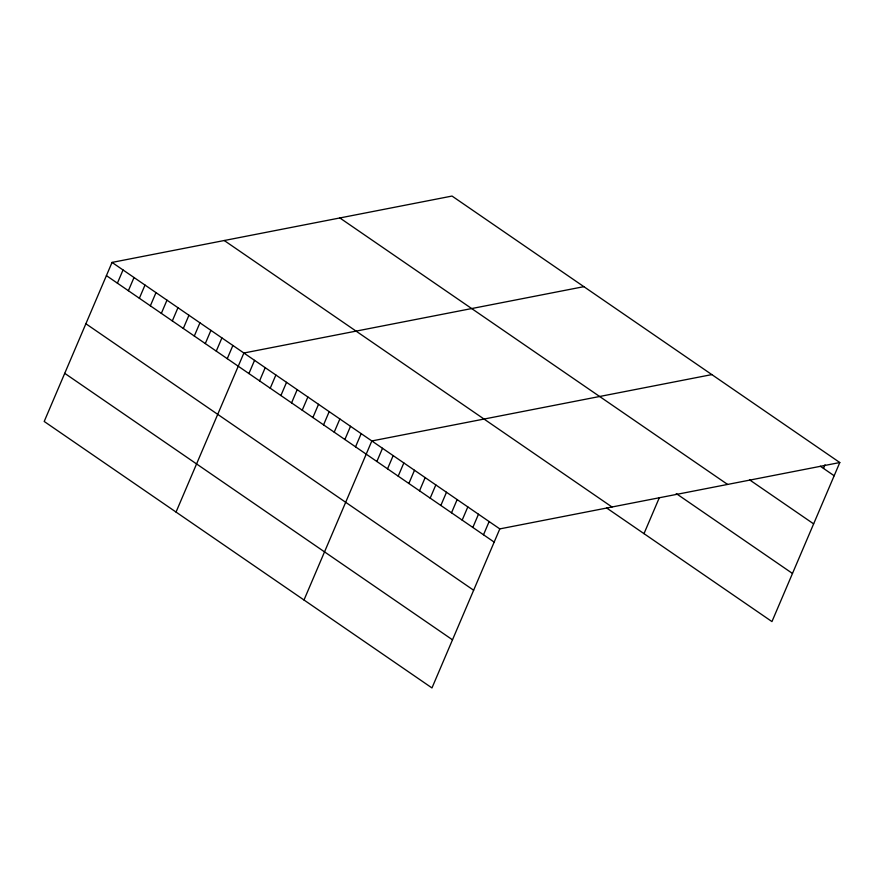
<?xml version="1.0" encoding="UTF-8"?>
<svg xmlns="http://www.w3.org/2000/svg" width="884" height="884" viewBox="0 0 884 884"><rect width="100%" height="100%" fill="white"/><g stroke="black" fill="none" stroke-linecap="round" stroke-linejoin="round"><path stroke-width="1.33" d="M839.8 462.531L452.033 196.06L112.047 262.415L44.2 421.469L431.967 687.94L499.803 528.897L839.8 462.531L771.953 621.585L606.678 508.002M117.395 283.178L123.031 269.963M128.379 290.726L134.014 277.51M139.363 298.273L144.998 285.068M150.357 305.831L155.993 292.615M161.341 313.378L166.977 300.162M172.325 320.925L177.96 307.709M183.308 328.472L188.944 315.268M194.303 336.031L199.939 322.815M205.287 343.578L210.922 330.362M216.271 351.125L221.906 337.92M227.254 358.683L232.89 345.467M176.038 512.068L243.885 353.014L583.871 286.659M248.912 373.556L254.548 360.341M259.576 380.882L265.211 367.667M270.239 388.209L275.874 375.004M280.902 395.546L286.538 382.33M291.565 402.872L297.201 389.656M302.229 410.198L307.864 396.982M312.892 417.524L318.527 404.308M323.555 424.85L329.191 411.646M334.218 432.177L339.854 418.972M344.882 439.514L350.517 426.298M355.545 446.84L361.18 433.624M303.997 600.004L371.844 440.95L711.841 374.595M376.871 461.492L382.507 448.276M387.535 468.818L393.17 455.614M398.198 476.156L403.833 462.94M408.861 483.482L414.497 470.266M419.524 490.808L425.16 477.592M430.188 498.134L435.823 484.918M440.851 505.46L446.486 492.255M451.514 512.786L457.15 499.582M462.177 520.124L467.813 506.908M472.841 527.45L478.476 514.234M483.504 534.776L489.139 521.56M643.994 533.649L659.387 497.559M823.501 468.421L825.037 464.818M820.297 466.222L834.164 475.747M749.654 479.901L813.634 523.869M339.843 217.95L727.598 484.432M676.249 493.581L792.484 573.462M224.238 240.514L612.004 506.996M112.047 262.415L499.803 528.897M106.411 275.62L494.167 542.102M85.881 323.754L473.647 590.236M64.731 373.335L452.498 639.817"/></g></svg>
